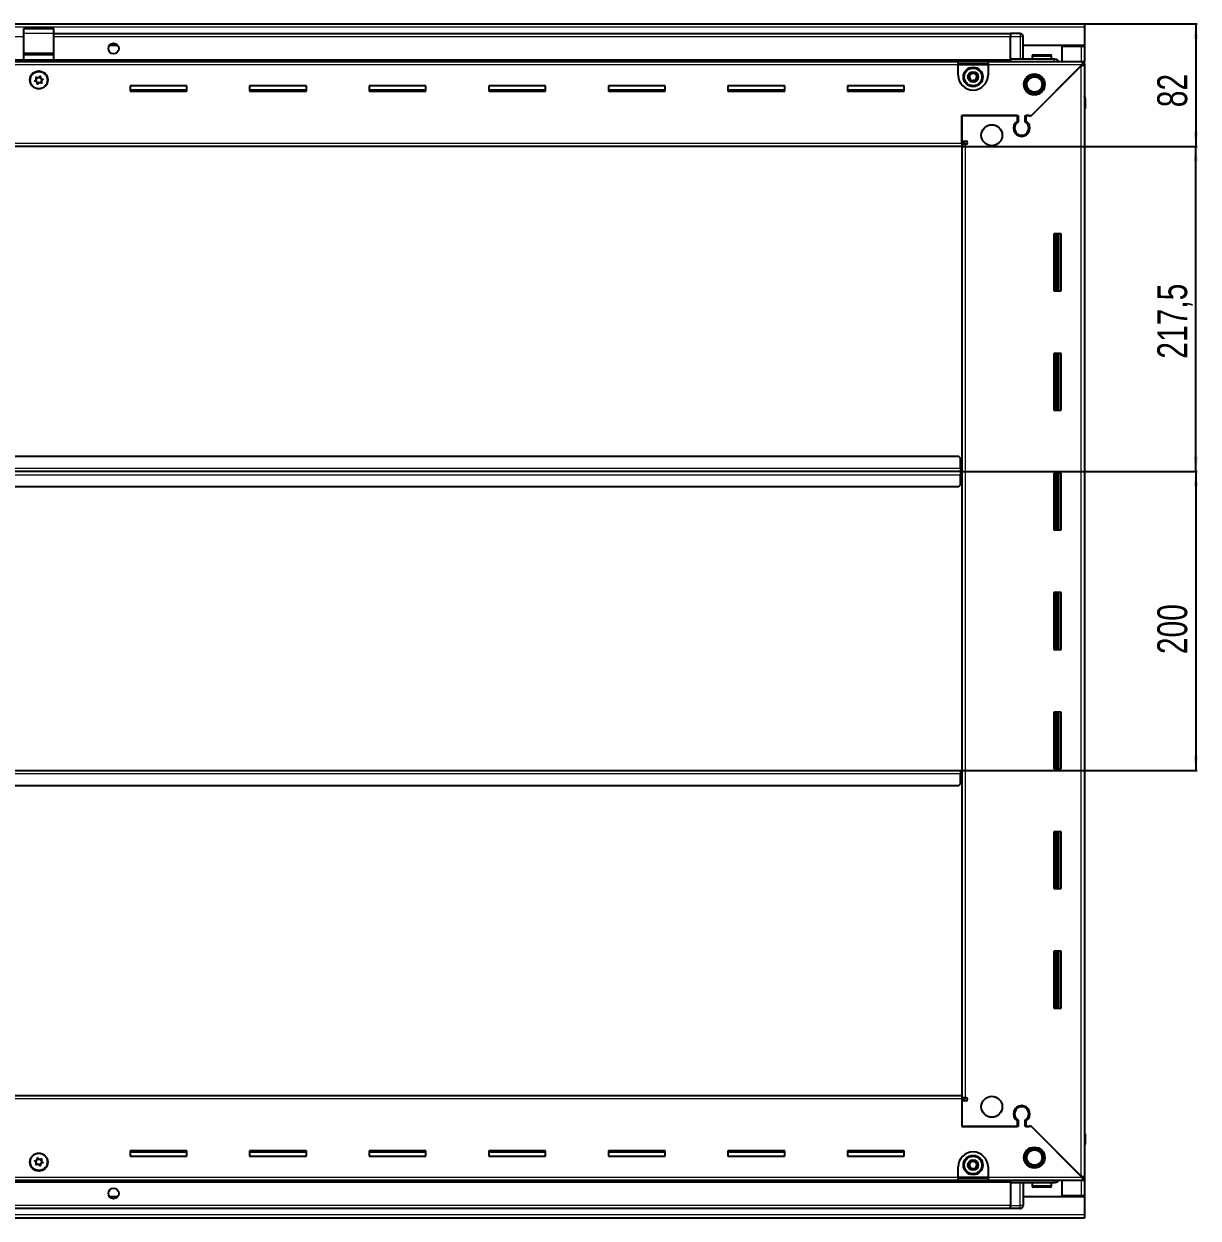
# Model space of a CAD drawing. Header units: millimetres. Extents: x 1256 to 6926, y -1366 to 2005.
# Drawn here: x 6141 to 6926, y 1048 to 1847 of the extents above; entities that cross this region are included whole.
import ezdxf

# ---------------------------------------------------------------- set-up
doc = ezdxf.new("R2010")
doc.units = ezdxf.units.MM
doc.layers.add('FORMAT', color=7, linetype='Continuous')
doc.styles.add('SLDTEXTSTYLE0', font='TXT', dxfattribs={"width": 0.75})
doc.dimstyles.new('SLDDIMSTYLE0', dxfattribs={"dimtxt": 20, "dimasz": 10, "dimexe": 0, "dimexo": 0.0625, "dimgap": 5, "dimtad": 2, "dimdec": 1, "dimrnd": 1e-09, "dimzin": 12, "dimdsep": 46, "dimtxsty": 'SLDTEXTSTYLE0', "dimsah": 1, "dimcen": 0.09, "dimadec": 0, "dimazin": 3, "dimtfac": 1, "dimtofl": 0, "dimtmove": 0, "dimatfit": 3, "dimfxl": 0, "dimfrac": 2, "dimtolj": 1, "dimtzin": 12, "dimarcsym": 0})

# ---------------------------------------------------------------- blocks, each defined once
blk = doc.blocks.new('_D_6')
at = {"layer": 'FORMAT'}
for p, q in [((6850.25, 1846.6), (6925.74, 1846.6)), ((6924.74, 1846.6), (6924.74, 1764.6)), ((6768.25, 1764.6), (6925.74, 1764.6))]:
    blk.add_line(p, q, dxfattribs=at)
for points in [[(6924.74, 1846.6), (6923.2, 1836.6), (6926.28, 1836.6)], [(6924.74, 1764.6), (6926.28, 1774.6), (6923.2, 1774.6)]]:
    blk.add_solid(points, dxfattribs=at)
at = {"layer": 'FORMAT', "insert": (6898.96, 1790.83), "char_height": 20, "attachment_point": 1, "rotation": 90, "style": 'SLDTEXTSTYLE0'}
blk.add_mtext('82', dxfattribs=at)
blk = doc.blocks.new('_D_7')
at = {"layer": 'FORMAT'}
for p, q in [((6768.25, 1764.6), (6925.74, 1764.6)), ((6924.74, 1547.1), (6924.74, 1764.6)), ((6767.25, 1547.1), (6925.74, 1547.1))]:
    blk.add_line(p, q, dxfattribs=at)
for points in [[(6924.74, 1764.6), (6923.2, 1754.6), (6926.28, 1754.6)], [(6924.74, 1547.1), (6926.28, 1557.1), (6923.2, 1557.1)]]:
    blk.add_solid(points, dxfattribs=at)
at = {"layer": 'FORMAT', "insert": (6898.96, 1622.6), "char_height": 20, "attachment_point": 1, "rotation": 90, "style": 'SLDTEXTSTYLE0'}
blk.add_mtext('217,5', dxfattribs=at)
blk = doc.blocks.new('_D_8')
at = {"layer": 'FORMAT'}
for p, q in [((6767.25, 1547.1), (6925.74, 1547.1)), ((6924.74, 1547.1), (6924.74, 1347.1)), ((6767.25, 1347.1), (6925.74, 1347.1))]:
    blk.add_line(p, q, dxfattribs=at)
for points in [[(6924.74, 1547.1), (6923.2, 1537.1), (6926.28, 1537.1)], [(6924.74, 1347.1), (6926.28, 1357.1), (6923.2, 1357.1)]]:
    blk.add_solid(points, dxfattribs=at)
at = {"layer": 'FORMAT', "insert": (6898.96, 1424.94), "char_height": 20, "attachment_point": 1, "rotation": 90, "style": 'SLDTEXTSTYLE0'}
blk.add_mtext('200', dxfattribs=at)

msp = doc.modelspace()

# ---------------------------------------------------------------- linework, layer by layer
at = {"color": 7, "linetype": 'Continuous', "lineweight": 25}
for p, q in [((5451.24, 1846.6), (6850.24, 1846.6)), ((6850.24, 1846.6), (6850.24, 1844.5)), ((6140.74, 1843.6), (6160.74, 1843.6)), ((6140.74, 1840.34), (6140.74, 1843.6)), ((6140.74, 1827.19), (6140.74, 1840.34)), ((6160.74, 1840.34), (6160.74, 1843.6)), ((6160.74, 1827.19), (6160.74, 1840.34)), ((6800.74, 1839.95), (6160.74, 1839.95)), ((6800.74, 1840.1), (6800.74, 1840.1)), ((6807.24, 1840.1), (6800.74, 1840.1)), ((6807.24, 1840.1), (6800.74, 1840.1)), ((6800.74, 1840.1), (6800.74, 1838.1)), ((6800.74, 1823.1), (6800.74, 1838.1)), ((6809.24, 1838.1), (6809.24, 1838.1)), ((6809.24, 1823.1), (6809.24, 1838.1)), ((6850.24, 1844.5), (6850.24, 1832.1)), ((6203.61, 1832.1), (6197.86, 1832.1)), ((6850.24, 1832.1), (6809.24, 1832.1)), ((6835.24, 1821.35), (6835.24, 1831.6)), ((6835.24, 1831.6), (6848.14, 1831.6)), ((6848.14, 1831.6), (6850.24, 1831.6)), ((6848.74, 1831.6), (6848.74, 1832.1)), ((6850.24, 1831.6), (6850.24, 1832.1)), ((6850.24, 1831.6), (6850.24, 1821.35)), ((5500.74, 1821.95), (6800.74, 1821.95)), ((6140.74, 1826.1), (6140.74, 1827.19)), ((6140.74, 1826.1), (6160.74, 1826.1)), ((6140.74, 1822.6), (6140.74, 1826.1)), ((6140.74, 1822.6), (6160.74, 1822.6)), ((6144.74, 1822.6), (6144.74, 1821.95)), ((6147.24, 1821.95), (6147.24, 1822.6)), ((6154.24, 1821.95), (6154.24, 1822.6)), ((6156.74, 1821.95), (6156.74, 1822.6)), ((6160.74, 1826.1), (6160.74, 1827.19)), ((6160.74, 1822.6), (6160.74, 1826.1)), ((6800.74, 1823.1), (6800.74, 1822.6)), ((6829.74, 1823.1), (6800.74, 1823.1)), ((6800.74, 1823.07), (6800.81, 1821.35)), ((6815.24, 1825), (6815.24, 1823.1)), ((6816.04, 1825.8), (6827.44, 1825.8)), ((6828.24, 1823.1), (6828.24, 1825)), ((5535.74, 1821.35), (6765.74, 1821.35)), ((6765.74, 1819.25), (6765.74, 1821.35)), ((6765.74, 1821.35), (6785.74, 1821.35)), ((6765.74, 1819.85), (6785.74, 1819.85)), ((6765.74, 1812.35), (6765.74, 1819.25)), ((6785.74, 1821.35), (6849.24, 1821.35)), ((6785.74, 1821.35), (6785.74, 1819.25)), ((6785.74, 1819.25), (6785.74, 1812.35)), ((6848.14, 1818.75), (6814.04, 1784.65)), ((6814.74, 1785.35), (6848.64, 1819.25)), ((6848.74, 1819.35), (6850.24, 1819.35)), ((6849.24, 1819.85), (6849.24, 1821.35)), ((6849.24, 1821.35), (6850.24, 1821.35)), ((6849.24, 1819.85), (6850.24, 1819.85)), ((6850.24, 1819.85), (6850.24, 1821.35)), ((6850.24, 1819.85), (6850.24, 1819.35)), ((6850.24, 1819.35), (6850.24, 1074.85)), ((6249.74, 1805.1), (6211.74, 1805.1)), ((6211.74, 1805.1), (6211.74, 1801.6)), ((6249.74, 1802.35), (6211.74, 1802.35)), ((6211.74, 1801.6), (6249.74, 1801.6)), ((6249.74, 1801.6), (6249.74, 1805.1)), ((6329.74, 1805.1), (6291.74, 1805.1)), ((6291.74, 1805.1), (6291.74, 1801.6)), ((6329.74, 1802.35), (6291.74, 1802.35)), ((6291.74, 1801.6), (6329.74, 1801.6)), ((6329.74, 1801.6), (6329.74, 1805.1)), ((6409.74, 1805.1), (6371.74, 1805.1)), ((6371.74, 1805.1), (6371.74, 1801.6)), ((6409.74, 1802.35), (6371.74, 1802.35)), ((6371.74, 1801.6), (6409.74, 1801.6)), ((6409.74, 1801.6), (6409.74, 1805.1)), ((6489.74, 1805.1), (6451.74, 1805.1)), ((6451.74, 1805.1), (6451.74, 1801.6)), ((6489.74, 1802.35), (6451.74, 1802.35)), ((6451.74, 1801.6), (6489.74, 1801.6)), ((6489.74, 1801.6), (6489.74, 1805.1)), ((6569.74, 1805.1), (6531.74, 1805.1)), ((6531.74, 1805.1), (6531.74, 1801.6)), ((6569.74, 1802.35), (6531.74, 1802.35)), ((6531.74, 1801.6), (6569.74, 1801.6)), ((6569.74, 1801.6), (6569.74, 1805.1)), ((6649.74, 1805.1), (6611.74, 1805.1)), ((6611.74, 1805.1), (6611.74, 1801.6)), ((6649.74, 1802.35), (6611.74, 1802.35)), ((6611.74, 1801.6), (6649.74, 1801.6)), ((6649.74, 1801.6), (6649.74, 1805.1)), ((6729.74, 1805.1), (6691.74, 1805.1)), ((6691.74, 1805.1), (6691.74, 1801.6)), ((6729.74, 1802.35), (6691.74, 1802.35)), ((6691.74, 1801.6), (6729.74, 1801.6)), ((6729.74, 1801.6), (6729.74, 1805.1)), ((6850.24, 1797.93), (6850.24, 1797.93)), ((6850.24, 1790.1), (6850.74, 1790.1)), ((6850.59, 1104.1), (6850.59, 1790.1)), ((6850.74, 1796.6), (6850.74, 1790.1)), ((6850.74, 1790.1), (6850.74, 1796.6)), ((6850.74, 1790.1), (6850.74, 1790.1)), ((6850.74, 1790.1), (6850.74, 1790.1)), ((6768.24, 1785.35), (6805.94, 1785.35)), ((6768.24, 1766.7), (6768.24, 1785.35)), ((6768.24, 1785.35), (6768.24, 1768.1)), ((6805.24, 1785.35), (6768.24, 1785.35)), ((6805.24, 1785.35), (6805.24, 1781.46)), ((6805.94, 1785.35), (6805.94, 1781.07)), ((6810.54, 1785.35), (6814.74, 1785.35)), ((6810.54, 1781.07), (6810.54, 1785.35)), ((6813.34, 1785.35), (6811.24, 1785.35)), ((6811.24, 1781.46), (6811.24, 1785.35)), ((6814.04, 1784.65), (6813.34, 1785.35)), ((6768.24, 1768.1), (6771.09, 1768.1)), ((6770.24, 1767.1), (6768.24, 1767.1)), ((6768.24, 1766.7), (6768.24, 1764.6)), ((6768.24, 1766.1), (6770.34, 1766.1)), ((6770.24, 1766.1), (6770.24, 1767.1)), ((6771.09, 1766.1), (6770.34, 1766.1)), ((6810.24, 1772.49), (6810.24, 1771.73)), ((6768.24, 1764.6), (5533.24, 1764.6)), ((6768.24, 1764.6), (6768.24, 1129.6)), ((6829.74, 1706.1), (6829.74, 1668.1)), ((6834.74, 1706.1), (6829.74, 1706.1)), ((6830.76, 1706.1), (6830.76, 1668.1)), ((6830.79, 1706.1), (6830.79, 1668.1)), ((6832.59, 1706.1), (6832.59, 1668.1)), ((6834.74, 1668.1), (6834.74, 1706.1)), ((6829.74, 1668.1), (6834.74, 1668.1)), ((6829.74, 1626.1), (6829.74, 1588.1)), ((6834.74, 1626.1), (6829.74, 1626.1)), ((6830.76, 1626.1), (6830.76, 1588.1)), ((6830.79, 1626.1), (6830.79, 1588.1)), ((6832.59, 1626.1), (6832.59, 1588.1)), ((6834.74, 1588.1), (6834.74, 1626.1)), ((6829.74, 1588.1), (6834.74, 1588.1)), ((6766.24, 1557.1), (5535.24, 1557.1)), ((6767.24, 1556.1), (6766.24, 1557.1)), ((6767.24, 1549.2), (6767.24, 1556.1)), ((6767.24, 1547.1), (5534.24, 1547.1)), ((6767.49, 1549.95), (6767.24, 1549.95)), ((6767.24, 1549.2), (6767.24, 1547.1)), ((6767.24, 1547.1), (6767.24, 1545)), ((6767.24, 1538.1), (6767.24, 1545)), ((6767.24, 1544.25), (6767.49, 1544.25)), ((6767.49, 1547.1), (6767.49, 1549.95)), ((6768.24, 1547.1), (6767.49, 1547.1)), ((6767.49, 1544.25), (6767.49, 1547.1)), ((6829.74, 1546.1), (6829.74, 1508.1)), ((6834.74, 1546.1), (6829.74, 1546.1)), ((6830.76, 1546.1), (6830.76, 1508.1)), ((6830.79, 1546.1), (6830.79, 1508.1)), ((6832.59, 1546.1), (6832.59, 1508.1)), ((6834.74, 1508.1), (6834.74, 1546.1)), ((5535.24, 1537.1), (6766.24, 1537.1)), ((6766.24, 1537.1), (6767.24, 1538.1)), ((6829.74, 1508.1), (6834.74, 1508.1)), ((6829.74, 1466.1), (6829.74, 1428.1)), ((6834.74, 1466.1), (6829.74, 1466.1)), ((6830.76, 1466.1), (6830.76, 1428.1)), ((6830.79, 1466.1), (6830.79, 1428.1)), ((6832.59, 1466.1), (6832.59, 1428.1)), ((6834.74, 1428.1), (6834.74, 1466.1)), ((6829.74, 1428.1), (6834.74, 1428.1)), ((6829.74, 1386.1), (6829.74, 1348.1)), ((6834.74, 1386.1), (6829.74, 1386.1)), ((6830.76, 1386.1), (6830.76, 1348.1)), ((6830.79, 1386.1), (6830.79, 1348.1)), ((6832.59, 1386.1), (6832.59, 1348.1)), ((6834.74, 1348.1), (6834.74, 1386.1)), ((5534.24, 1347.1), (6767.24, 1347.1)), ((6767.24, 1347.1), (6767.24, 1345)), ((6767.24, 1338.1), (6767.24, 1345)), ((6767.24, 1344.25), (6767.49, 1344.25)), ((6767.49, 1344.25), (6767.49, 1347.1)), ((6767.49, 1347.1), (6768.24, 1347.1)), ((6829.74, 1348.1), (6834.74, 1348.1)), ((5535.24, 1337.1), (6766.24, 1337.1)), ((6766.24, 1337.1), (6767.24, 1338.1)), ((6829.74, 1306.1), (6829.74, 1268.1)), ((6834.74, 1306.1), (6829.74, 1306.1)), ((6830.76, 1306.1), (6830.76, 1268.1)), ((6830.79, 1306.1), (6830.79, 1268.1)), ((6832.59, 1306.1), (6832.59, 1268.1)), ((6834.74, 1268.1), (6834.74, 1306.1)), ((6829.74, 1268.1), (6834.74, 1268.1)), ((6829.74, 1226.1), (6829.74, 1188.1)), ((6834.74, 1226.1), (6829.74, 1226.1)), ((6830.76, 1226.1), (6830.76, 1188.1)), ((6830.79, 1226.1), (6830.79, 1188.1)), ((6832.59, 1226.1), (6832.59, 1188.1)), ((6834.74, 1188.1), (6834.74, 1226.1)), ((6829.74, 1188.1), (6834.74, 1188.1)), ((5533.24, 1129.6), (6768.24, 1129.6)), ((6768.24, 1129.6), (6768.24, 1127.5)), ((6770.34, 1128.1), (6768.24, 1128.1)), ((6768.24, 1127.5), (6768.24, 1108.85)), ((6768.24, 1127.1), (6770.24, 1127.1)), ((6770.24, 1127.1), (6770.24, 1128.1)), ((6770.34, 1128.1), (6771.09, 1128.1)), ((6768.24, 1126.1), (6768.24, 1108.85)), ((6771.09, 1126.1), (6768.24, 1126.1)), ((6810.24, 1122.48), (6810.24, 1121.72)), ((6805.24, 1112.74), (6805.24, 1108.85)), ((6805.94, 1113.14), (6805.94, 1108.85)), ((6810.54, 1108.85), (6810.54, 1113.14)), ((6811.24, 1108.85), (6811.24, 1112.74)), ((6805.94, 1108.85), (6768.24, 1108.85)), ((6768.24, 1108.85), (6805.24, 1108.85)), ((6814.74, 1108.85), (6810.54, 1108.85)), ((6811.24, 1108.85), (6813.34, 1108.85)), ((6813.34, 1108.85), (6814.04, 1109.55)), ((6814.04, 1109.55), (6848.14, 1075.45)), ((6848.64, 1074.95), (6814.74, 1108.85)), ((6850.24, 1104.1), (6850.74, 1104.1)), ((6850.74, 1104.1), (6850.74, 1104.1)), ((6850.74, 1097.6), (6850.74, 1104.1)), ((6850.74, 1104.1), (6850.74, 1097.6)), ((6249.74, 1092.6), (6211.74, 1092.6)), ((6211.74, 1092.6), (6211.74, 1089.1)), ((6211.74, 1091.85), (6249.74, 1091.85)), ((6211.74, 1089.1), (6249.74, 1089.1)), ((6249.74, 1089.1), (6249.74, 1092.6)), ((6329.74, 1092.6), (6291.74, 1092.6)), ((6291.74, 1092.6), (6291.74, 1089.1)), ((6291.74, 1091.85), (6329.74, 1091.85)), ((6291.74, 1089.1), (6329.74, 1089.1)), ((6329.74, 1089.1), (6329.74, 1092.6)), ((6409.74, 1092.6), (6371.74, 1092.6)), ((6371.74, 1092.6), (6371.74, 1089.1)), ((6371.74, 1091.85), (6409.74, 1091.85)), ((6371.74, 1089.1), (6409.74, 1089.1)), ((6409.74, 1089.1), (6409.74, 1092.6)), ((6489.74, 1092.6), (6451.74, 1092.6)), ((6451.74, 1092.6), (6451.74, 1089.1)), ((6451.74, 1091.85), (6489.74, 1091.85)), ((6451.74, 1089.1), (6489.74, 1089.1)), ((6489.74, 1089.1), (6489.74, 1092.6)), ((6569.74, 1092.6), (6531.74, 1092.6)), ((6531.74, 1092.6), (6531.74, 1089.1)), ((6531.74, 1091.85), (6569.74, 1091.85)), ((6531.74, 1089.1), (6569.74, 1089.1)), ((6569.74, 1089.1), (6569.74, 1092.6)), ((6649.74, 1092.6), (6611.74, 1092.6)), ((6611.74, 1092.6), (6611.74, 1089.1)), ((6611.74, 1091.85), (6649.74, 1091.85)), ((6611.74, 1089.1), (6649.74, 1089.1)), ((6649.74, 1089.1), (6649.74, 1092.6)), ((6729.74, 1092.6), (6691.74, 1092.6)), ((6691.74, 1092.6), (6691.74, 1089.1)), ((6691.74, 1091.85), (6729.74, 1091.85)), ((6691.74, 1089.1), (6729.74, 1089.1)), ((6729.74, 1089.1), (6729.74, 1092.6)), ((6765.74, 1074.95), (6765.74, 1081.85)), ((6785.74, 1081.85), (6785.74, 1074.95)), ((6800.74, 1072.25), (5500.74, 1072.25)), ((6765.74, 1072.85), (5535.74, 1072.85)), ((6765.74, 1072.85), (6765.74, 1074.95)), ((6785.74, 1074.35), (6765.74, 1074.35)), ((6785.74, 1072.85), (6765.74, 1072.85)), ((6785.74, 1074.95), (6785.74, 1072.85)), ((6849.24, 1072.85), (6785.74, 1072.85)), ((6800.81, 1072.85), (6800.74, 1071.14)), ((6800.74, 1071.1), (6800.74, 1071.6)), ((6829.74, 1071.1), (6800.74, 1071.1)), ((6800.74, 1071.1), (6800.74, 1056.1)), ((6809.24, 1071.1), (6809.24, 1056.1)), ((6815.24, 1071.1), (6815.24, 1069.2)), ((6828.24, 1069.2), (6828.24, 1071.1)), ((6835.24, 1062.6), (6835.24, 1072.85)), ((6848.74, 1074.85), (6850.24, 1074.85)), ((6849.24, 1074.35), (6849.24, 1072.85)), ((6850.24, 1074.35), (6849.24, 1074.35)), ((6850.24, 1072.85), (6849.24, 1072.85)), ((6850.24, 1074.85), (6850.24, 1074.35)), ((6850.24, 1074.35), (6850.24, 1072.85)), ((6850.24, 1072.85), (6850.24, 1062.6)), ((6823.03, 1068.4), (6816.04, 1068.4)), ((6827.44, 1068.4), (6823.03, 1068.4)), ((6197.86, 1062.1), (6203.61, 1062.1)), ((6800.74, 1054.1), (6800.74, 1056.1)), ((6809.24, 1062.1), (6850.24, 1062.1)), ((6848.14, 1062.6), (6835.24, 1062.6)), ((6850.24, 1062.6), (6848.14, 1062.6)), ((6848.74, 1062.1), (6848.74, 1062.6)), ((6850.24, 1062.1), (6850.24, 1062.6)), ((6850.24, 1062.1), (6850.24, 1049.7)), ((6850.24, 1047.6), (5451.24, 1047.6)), ((5500.74, 1054.25), (6800.74, 1054.25)), ((6807.24, 1054.1), (6800.74, 1054.1)), ((6800.74, 1054.1), (6800.74, 1054.1)), ((6800.74, 1054.1), (6800.74, 1054.1)), ((6807.24, 1054.1), (6800.74, 1054.1)), ((6808.56, 1054.6), (6808.56, 1054.6)), ((6850.24, 1049.7), (6850.24, 1047.6))]:
    msp.add_line(p, q, dxfattribs=at)
at = {"color": 8, "linetype": 'Continuous', "lineweight": 18}
for p, q in [((6850.24, 1844.5), (5451.24, 1844.5)), ((6140.74, 1837.95), (5500.74, 1837.95)), ((6140.74, 1840.34), (6160.74, 1840.34)), ((6800.74, 1837.95), (6160.74, 1837.95)), ((6800.74, 1838.1), (6807.24, 1838.1)), ((6807.24, 1840.1), (6807.24, 1838.1)), ((6809.24, 1838.1), (6807.24, 1838.1)), ((6807.24, 1838.1), (6807.24, 1823.1)), ((6848.14, 1832.1), (6848.14, 1831.6)), ((6848.14, 1831.6), (6848.14, 1821.35)), ((6140.74, 1822.6), (5500.74, 1822.6)), ((6140.74, 1827.19), (6160.74, 1827.19)), ((6146.74, 1821.95), (6146.74, 1822.6)), ((6154.74, 1821.95), (6154.74, 1822.6)), ((6800.74, 1822.6), (6160.74, 1822.6)), ((6815.24, 1825), (6828.24, 1825)), ((6800.74, 1821.37), (5500.74, 1821.37)), ((6765.74, 1819.25), (5535.74, 1819.25)), ((6765.74, 1819.25), (6785.74, 1819.25)), ((6848.64, 1819.25), (6785.74, 1819.25)), ((6848.14, 1075.45), (6848.14, 1818.75)), ((6850.24, 1796.6), (6850.74, 1796.6)), ((5533.24, 1766.7), (6768.24, 1766.7)), ((6770.34, 1766.1), (6770.34, 1128.1)), ((6832, 1668.1), (6832, 1706.1)), ((6833.24, 1668.1), (6833.24, 1706.1)), ((6832, 1588.1), (6832, 1626.1)), ((6833.24, 1588.1), (6833.24, 1626.1)), ((6767.24, 1549.2), (5534.24, 1549.2)), ((5534.24, 1545), (6767.24, 1545)), ((6832, 1508.1), (6832, 1546.1)), ((6833.24, 1508.1), (6833.24, 1546.1)), ((6832, 1428.1), (6832, 1466.1)), ((6833.24, 1428.1), (6833.24, 1466.1)), ((6832, 1348.1), (6832, 1386.1)), ((6833.24, 1348.1), (6833.24, 1386.1)), ((5534.24, 1345), (6767.24, 1345)), ((6832, 1268.1), (6832, 1306.1)), ((6833.24, 1268.1), (6833.24, 1306.1)), ((6832, 1188.1), (6832, 1226.1)), ((6833.24, 1188.1), (6833.24, 1226.1)), ((6768.24, 1127.5), (5533.24, 1127.5)), ((6850.24, 1097.6), (6850.74, 1097.6)), ((5500.74, 1072.84), (6800.74, 1072.84)), ((5500.74, 1071.6), (6800.74, 1071.6)), ((5535.74, 1074.95), (6765.74, 1074.95)), ((6785.74, 1074.95), (6765.74, 1074.95)), ((6785.74, 1074.95), (6848.64, 1074.95)), ((6807.24, 1056.1), (6807.24, 1071.1)), ((6848.14, 1072.85), (6848.14, 1062.6)), ((6823.21, 1069.2), (6815.24, 1069.2)), ((6828.24, 1069.2), (6823.21, 1069.2)), ((5500.74, 1056.25), (6800.74, 1056.25)), ((6800.74, 1056.1), (6807.24, 1056.1)), ((6809.24, 1056.1), (6807.24, 1056.1)), ((6807.24, 1054.1), (6807.24, 1056.1)), ((6848.14, 1062.6), (6848.14, 1062.1)), ((6850.24, 1049.7), (5451.24, 1049.7))]:
    msp.add_line(p, q, dxfattribs=at)
at = {"color": 7, "linetype": 'Continuous', "lineweight": 25}
for centre, radius in [((6200.74, 1830.1), 3.5), ((6150.74, 1809.1), 6), ((6150.74, 1808.95), 5.79), ((6775.74, 1811.1), 6.5), ((6775.74, 1811.1), 3.46), ((6150.74, 1808.95), 1.85), ((6816.74, 1806.1), 7), ((6816.74, 1806.1), 6.03), ((6816.74, 1806.1), 5.1), ((6788.24, 1772.1), 7), ((6788.24, 1122.1), 7), ((6816.74, 1088.1), 7), ((6150.74, 1085.1), 6), ((6150.74, 1085.25), 5.79), ((6150.74, 1085.25), 1.85), ((6775.74, 1083.1), 6.5), ((6816.74, 1088.1), 6.02), ((6816.74, 1088.1), 5.1), ((6775.74, 1083.1), 3.46), ((6200.74, 1064.1), 3.5)]:
    msp.add_circle(centre, radius, dxfattribs=at)
at = {"color": 8, "linetype": 'Continuous', "lineweight": 18}
for centre in [(6775.74, 1811.1), (6775.74, 1083.1)]:
    msp.add_circle(centre, 5.7, dxfattribs=at)
at = {"color": 7, "linetype": 'Continuous', "lineweight": 25}
for centre, radius, start, end in [((6807.24, 1838.1), 2, 0, 90), ((6807.24, 1838.1), 2, 0, 90), ((6809.44, 1823.3), 0.2, 180, 270), ((6816.04, 1825), 0.8, 90, 180), ((6827.44, 1825), 0.8, 0, 90), ((6775.74, 1812.35), 10, 180, 270), ((6775.74, 1811.1), 2.5, 160.11158, 220.11158), ((6775.74, 1811.1), 2.5, 100.11158, 160.11158), ((6775.74, 1811.1), 2.5, 220.11158, 280.11158), ((6775.74, 1811.1), 2.5, 40.11158, 100.11158), ((6775.74, 1812.35), 10, 270, 0), ((6775.74, 1811.1), 2.5, 280.11158, 340.11158), ((6775.74, 1811.1), 2.5, 340.11158, 40.11158), ((6848.74, 1796.6), 2, 33.78451, 41.40962), ((6848.74, 1796.6), 2, 0, 41.40962), ((6848.74, 1796.6), 2, 360, 19.56674), ((6808.24, 1776.85), 5.5, 123.05573, 56.94427), ((6808.24, 1776.85), 4.8, 118.63099, 61.36901), ((6771.09, 1767.1), 1, 270, 90), ((6771.09, 1127.1), 1, 270, 90), ((6808.24, 1117.35), 5.5, 303.05573, 236.94427), ((6808.24, 1117.35), 4.8, 298.63099, 241.36901), ((6848.74, 1097.6), 2, 318.57492, 360), ((6848.74, 1097.6), 2, 318.59038, 0), ((6775.74, 1081.85), 10, 90, 180), ((6775.74, 1081.85), 10, 0, 90), ((6775.74, 1083.1), 2.5, 147.04236, 207.04236), ((6775.74, 1083.1), 2.5, 207.04236, 267.04236), ((6775.74, 1083.1), 2.5, 87.04236, 147.04236), ((6775.74, 1083.1), 2.5, 267.04236, 327.04236), ((6775.74, 1083.1), 2.5, 27.04236, 87.04236), ((6775.74, 1083.1), 2.5, 327.04236, 27.04236), ((6809.44, 1070.9), 0.2, 90, 180), ((6816.04, 1069.2), 0.8, 180, 270), ((6827.44, 1069.2), 0.8, 270, 0), ((6807.24, 1056.1), 2, 270, 0), ((6807.24, 1056.1), 2, 270, 288.58003), ((6807.24, 1056.1), 2, 303.94202, 311.40962)]:
    msp.add_arc(centre, radius, start, end, dxfattribs=at)
for points, knots in [([(6800.74, 1823.1), (6800.74, 1823.07), (6800.74, 1822.99), (6800.74, 1822.37), (6800.74, 1821.81), (6800.74, 1821.44), (6800.74, 1821.43)], [0, 0, 0, 0, 0.3302662, 0.6605324, 0.9907986, 1, 1, 1, 1]), ([(6832.95, 1821.35), (6832.83, 1821.55), (6832.44, 1822.2), (6831.29, 1822.91), (6830.25, 1823.04), (6829.74, 1823.1)], [0, 0, 0, 0, 0.18225, 0.591125, 1, 1, 1, 1]), ([(6773.88, 1813.31), (6774.38, 1813.4), (6775.33, 1813.57), (6776.28, 1813.74), (6776.72, 1813.82)], [0, 0, 0, 0, 0.534686, 1, 1, 1, 1]), ([(6776.72, 1813.82), (6777.05, 1813.42), (6777.67, 1812.69), (6778.29, 1811.95), (6778.58, 1811.61)], [0, 0, 0, 0, 0.534686, 1, 1, 1, 1]), ([(6848.14, 1818.75), (6848.39, 1818.8), (6848.88, 1818.89), (6849.53, 1819.02), (6849.99, 1819.15), (6850.21, 1819.27), (6850.23, 1819.33), (6850.24, 1819.35)], [0, 0, 0, 0, 0.230255, 0.448522, 0.666786, 0.88505, 1, 1, 1, 1]), ([(6849.24, 1821.35), (6849.19, 1821.33), (6849.1, 1821.28), (6848.97, 1820.88), (6848.84, 1820.32), (6848.73, 1819.75), (6848.66, 1819.38), (6848.64, 1819.25)], [0, 0, 0, 0, 0.230255, 0.448522, 0.666786, 0.88505, 1, 1, 1, 1]), ([(6148.85, 1811.03), (6148.84, 1811.02), (6148.83, 1810.99), (6148.82, 1810.94), (6148.83, 1810.79), (6148.93, 1810.42), (6149.06, 1809.89), (6148.9, 1809.28), (6148.54, 1808.91), (6148.24, 1808.66), (6148.06, 1808.5), (6148.01, 1808.42), (6148, 1808.38), (6148, 1808.35), (6148.02, 1808.32), (6148.07, 1808.27), (6148.32, 1808.18), (6148.78, 1808.07), (6149.42, 1807.76), (6149.68, 1807.09), (6149.73, 1806.62), (6149.81, 1806.36), (6149.85, 1806.31), (6149.88, 1806.29), (6149.91, 1806.28), (6149.94, 1806.29), (6149.98, 1806.3), (6150.05, 1806.35), (6150.22, 1806.5), (6150.49, 1806.77), (6150.89, 1807.09), (6151.52, 1807.2), (6152.03, 1807.01), (6152.39, 1806.88), (6152.54, 1806.86), (6152.6, 1806.87), (6152.63, 1806.88), (6152.65, 1806.92), (6152.66, 1806.97), (6152.64, 1807.12), (6152.55, 1807.49), (6152.41, 1808.01), (6152.58, 1808.62), (6152.93, 1809), (6153.24, 1809.25), (6153.41, 1809.41), (6153.46, 1809.49), (6153.48, 1809.53), (6153.47, 1809.56), (6153.45, 1809.59), (6153.4, 1809.63), (6153.15, 1809.73), (6152.69, 1809.84), (6152.05, 1810.15), (6151.8, 1810.81), (6151.74, 1811.29), (6151.66, 1811.54), (6151.62, 1811.6), (6151.6, 1811.62), (6151.57, 1811.63), (6151.53, 1811.62), (6151.49, 1811.6), (6151.42, 1811.56), (6151.25, 1811.41), (6150.98, 1811.14), (6150.58, 1810.82), (6149.96, 1810.71), (6149.45, 1810.89), (6149.08, 1811.03), (6148.93, 1811.05), (6148.88, 1811.04), (6148.86, 1811.03), (6148.85, 1811.03)], [0, 0, 0, 0, 0.0020087, 0.00442, 0.0093647, 0.0255282, 0.0677053, 0.0957862, 0.1246456, 0.1503415, 0.1605194, 0.1633943, 0.1656965, 0.1672448, 0.1688741, 0.1707699, 0.1786058, 0.2119941, 0.2499945, 0.2879948, 0.3213831, 0.329219, 0.3311148, 0.3327441, 0.3342924, 0.3362166, 0.3385353, 0.3413178, 0.349662, 0.3753578, 0.4042173, 0.4322982, 0.4744753, 0.4906388, 0.4966691, 0.49844, 0.5, 0.5020087, 0.50442, 0.5093647, 0.5255282, 0.5677053, 0.5957862, 0.6246456, 0.6503415, 0.6605194, 0.6633943, 0.6656965, 0.6672448, 0.6688741, 0.6707699, 0.6786058, 0.7119941, 0.7499945, 0.7879948, 0.8213831, 0.829219, 0.8311148, 0.8327441, 0.8342924, 0.8362166, 0.8385353, 0.8413178, 0.849662, 0.8753578, 0.9042173, 0.9322982, 0.9744753, 0.9906388, 0.9966691, 0.99844, 1, 1, 1, 1]), ([(6772.89, 1810.6), (6772.94, 1810.72), (6773.14, 1811.28), (6773.48, 1812.21), (6773.76, 1812.99), (6773.88, 1813.31)], [0, 0, 0, 0, 0.133125, 0.637099, 1, 1, 1, 1]), ([(6774.75, 1808.39), (6774.42, 1808.78), (6773.8, 1809.52), (6773.18, 1810.26), (6772.89, 1810.6)], [0, 0, 0, 0, 0.534686, 1, 1, 1, 1]), ([(6777.6, 1808.9), (6777.09, 1808.81), (6776.14, 1808.64), (6775.19, 1808.47), (6774.75, 1808.39)], [0, 0, 0, 0, 0.5346859, 1, 1, 1, 1]), ([(6778.58, 1811.61), (6778.46, 1811.29), (6778.18, 1810.51), (6777.84, 1809.58), (6777.64, 1809.01), (6777.6, 1808.9)], [0, 0, 0, 0, 0.362901, 0.866875, 1, 1, 1, 1]), ([(6148.85, 1083.18), (6148.86, 1083.18), (6148.89, 1083.16), (6148.94, 1083.16), (6149.09, 1083.18), (6149.45, 1083.32), (6149.96, 1083.5), (6150.58, 1083.39), (6150.98, 1083.07), (6151.26, 1082.79), (6151.44, 1082.63), (6151.52, 1082.59), (6151.56, 1082.58), (6151.6, 1082.59), (6151.62, 1082.61), (6151.66, 1082.66), (6151.74, 1082.92), (6151.8, 1083.39), (6152.05, 1084.06), (6152.69, 1084.37), (6153.15, 1084.48), (6153.4, 1084.57), (6153.45, 1084.62), (6153.47, 1084.65), (6153.48, 1084.68), (6153.47, 1084.71), (6153.45, 1084.75), (6153.39, 1084.82), (6153.23, 1084.97), (6152.93, 1085.21), (6152.58, 1085.58), (6152.41, 1086.19), (6152.55, 1086.72), (6152.64, 1087.1), (6152.66, 1087.25), (6152.64, 1087.3), (6152.62, 1087.33), (6152.59, 1087.35), (6152.53, 1087.35), (6152.39, 1087.33), (6152.02, 1087.19), (6151.52, 1087.01), (6150.89, 1087.12), (6150.49, 1087.44), (6150.21, 1087.72), (6150.03, 1087.88), (6149.95, 1087.92), (6149.91, 1087.93), (6149.88, 1087.92), (6149.85, 1087.9), (6149.81, 1087.84), (6149.73, 1087.59), (6149.68, 1087.11), (6149.42, 1086.45), (6148.78, 1086.14), (6148.32, 1086.03), (6148.07, 1085.93), (6148.02, 1085.89), (6148, 1085.86), (6148, 1085.83), (6148.01, 1085.79), (6148.03, 1085.76), (6148.08, 1085.69), (6148.24, 1085.54), (6148.54, 1085.3), (6148.9, 1084.92), (6149.07, 1084.31), (6148.93, 1083.79), (6148.83, 1083.41), (6148.82, 1083.26), (6148.83, 1083.21), (6148.85, 1083.19), (6148.85, 1083.18)], [0, 0, 0, 0, 0.0020087, 0.00442, 0.0093647, 0.0255282, 0.0677053, 0.0957862, 0.1246456, 0.1503415, 0.1605194, 0.1633943, 0.1656965, 0.1672448, 0.1688741, 0.1707699, 0.1786058, 0.2119941, 0.2499945, 0.2879948, 0.3213831, 0.329219, 0.3311148, 0.3327441, 0.3342924, 0.3362166, 0.3385353, 0.3413178, 0.349662, 0.3753578, 0.4042173, 0.4322982, 0.4744753, 0.4906388, 0.4966691, 0.49844, 0.5, 0.5020087, 0.50442, 0.5093647, 0.5255282, 0.5677053, 0.5957862, 0.6246456, 0.6503415, 0.6605194, 0.6633943, 0.6656965, 0.6672448, 0.6688741, 0.6707699, 0.6786058, 0.7119941, 0.7499945, 0.7879948, 0.8213831, 0.829219, 0.8311148, 0.8327441, 0.8342924, 0.8362166, 0.8385353, 0.8413178, 0.849662, 0.8753578, 0.9042173, 0.9322982, 0.9744753, 0.9906388, 0.9966691, 0.99844, 1, 1, 1, 1]), ([(6772.85, 1083.25), (6773.13, 1083.69), (6773.66, 1084.5), (6774.18, 1085.3), (6774.42, 1085.68)], [0, 0, 0, 0, 0.534686, 1, 1, 1, 1]), ([(6774.17, 1080.68), (6773.93, 1081.14), (6773.49, 1082), (6773.06, 1082.86), (6772.85, 1083.25)], [0, 0, 0, 0, 0.534686, 1, 1, 1, 1]), ([(6777.05, 1080.53), (6776.71, 1080.55), (6775.88, 1080.59), (6774.89, 1080.64), (6774.29, 1080.68), (6774.17, 1080.68)], [0, 0, 0, 0, 0.362901, 0.866875, 1, 1, 1, 1]), ([(6774.42, 1085.68), (6774.55, 1085.67), (6775.15, 1085.64), (6776.14, 1085.59), (6776.96, 1085.54), (6777.31, 1085.53)], [0, 0, 0, 0, 0.133125, 0.637099, 1, 1, 1, 1]), ([(6778.62, 1082.96), (6778.34, 1082.52), (6777.81, 1081.71), (6777.29, 1080.91), (6777.05, 1080.53)], [0, 0, 0, 0, 0.534686, 1, 1, 1, 1]), ([(6777.31, 1085.53), (6777.54, 1085.07), (6777.98, 1084.21), (6778.42, 1083.35), (6778.62, 1082.96)], [0, 0, 0, 0, 0.534686, 1, 1, 1, 1]), ([(6800.74, 1071.1), (6800.74, 1071.14), (6800.74, 1071.22), (6800.74, 1071.84), (6800.74, 1072.41), (6800.74, 1072.81), (6800.74, 1072.84)], [0, 0, 0, 0, 0.324279, 0.648558, 0.972836, 1, 1, 1, 1]), ([(6832.95, 1072.85), (6832.83, 1072.65), (6832.44, 1072.01), (6831.29, 1071.3), (6830.25, 1071.17), (6829.74, 1071.1)], [0, 0, 0, 0, 0.18225, 0.591125, 1, 1, 1, 1]), ([(6850.24, 1074.85), (6850.21, 1074.9), (6850.16, 1074.99), (6849.76, 1075.12), (6849.21, 1075.25), (6848.63, 1075.37), (6848.26, 1075.43), (6848.14, 1075.45)], [0, 0, 0, 0, 0.230255, 0.448522, 0.666786, 0.88505, 1, 1, 1, 1]), ([(6848.64, 1074.95), (6848.68, 1074.7), (6848.77, 1074.21), (6848.91, 1073.57), (6849.04, 1073.1), (6849.15, 1072.88), (6849.21, 1072.86), (6849.24, 1072.85)], [0, 0, 0, 0, 0.230255, 0.448522, 0.666786, 0.88505, 1, 1, 1, 1])]:
    msp.add_open_spline(points, degree=3, knots=knots, dxfattribs=at)
at = {"color": 8, "linetype": 'Continuous', "lineweight": 18}
for points, knots in [([(6829.74, 1823.1), (6829.74, 1823.06), (6829.74, 1822.99), (6829.74, 1822.55), (6829.74, 1822.09), (6829.74, 1821.68), (6829.74, 1821.41), (6829.74, 1821.35)], [0, 0, 0, 0, 0.359753, 0.553414, 0.751185, 0.948956, 1, 1, 1, 1]), ([(6829.74, 1071.1), (6829.74, 1071.15), (6829.74, 1071.22), (6829.74, 1071.66), (6829.74, 1072.11), (6829.74, 1072.53), (6829.74, 1072.8), (6829.74, 1072.85)], [0, 0, 0, 0, 0.3597529, 0.5534142, 0.7511852, 0.9489563, 1, 1, 1, 1])]:
    msp.add_open_spline(points, degree=3, knots=knots, dxfattribs=at)
at = {"color": 7, "linetype": 'Continuous', "lineweight": 25}
for points in [[(6848.14, 1818.75), (6848.22, 1818.8), (6848.37, 1818.9), (6848.57, 1819.05), (6848.71, 1819.2), (6848.73, 1819.3), (6848.74, 1819.35)], [(6849.24, 1819.85), (6849.19, 1819.85), (6849.09, 1819.83), (6848.94, 1819.69), (6848.79, 1819.49), (6848.69, 1819.33), (6848.64, 1819.25)], [(6848.74, 1074.85), (6848.73, 1074.9), (6848.71, 1075), (6848.57, 1075.15), (6848.37, 1075.3), (6848.22, 1075.4), (6848.14, 1075.45)], [(6848.64, 1074.95), (6848.69, 1074.88), (6848.79, 1074.72), (6848.94, 1074.52), (6849.09, 1074.38), (6849.19, 1074.36), (6849.24, 1074.35)]]:
    msp.add_open_spline(points, degree=3, dxfattribs=at)

# ---------------------------------------------------------------- dimensions: what is measured, and where the dimension line sits
at = {"layer": 'FORMAT'}
for base, p1, p2, picture, middle in [((6924.74, 1764.6), (6850.24, 1846.6), (6768.24, 1764.6), '_D_6', (6924.74, 1805.6)), ((6924.74, 1764.6), (6767.24, 1547.1), (6768.24, 1764.6), '_D_7', (6924.74, 1655.85)), ((6924.74, 1347.1), (6767.24, 1547.1), (6767.24, 1347.1), '_D_8', (6924.74, 1447.1))]:
    dim = msp.add_linear_dim(base=base, p1=p1, p2=p2, angle=90, dimstyle='SLDDIMSTYLE0', dxfattribs=at)
    dim.commit()
    dim.dimension.update_dxf_attribs({"geometry": picture, "text_midpoint": middle, "dimtype": 160})

doc.saveas('drawing.dxf')
